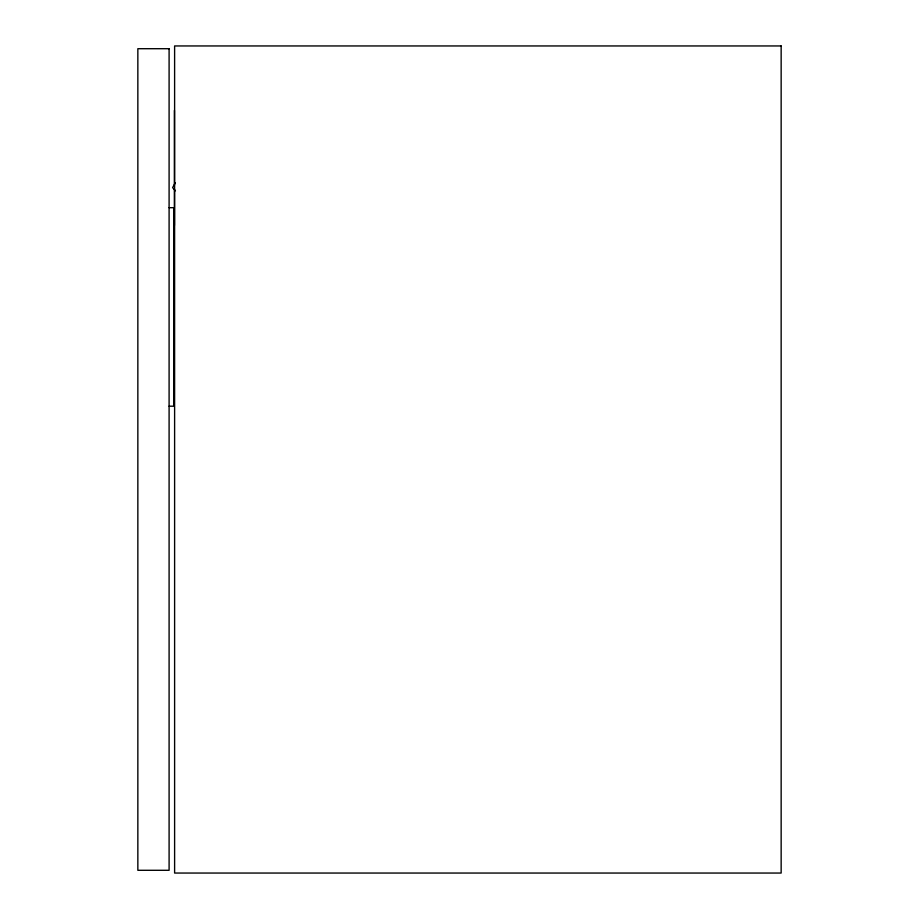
<?xml version="1.0" encoding="UTF-8"?>
<svg xmlns="http://www.w3.org/2000/svg" width="919" height="919" viewBox="0 0 919 919"><rect width="100%" height="100%" fill="white"/><g stroke="black" fill="none" stroke-linecap="round" stroke-linejoin="round"><path stroke-width="1.38" d="M175.334 182.72L172.611 187.614L175.426 190.819M169.096 207.694L173.691 207.694L173.691 406.198L169.096 406.198M174.426 110.395L174.426 185.259M174.426 189.268L174.426 225.454M781.15 45.95L174.61 45.95L174.61 873.05L781.15 873.05L781.15 45.95M169.096 48.707L137.85 48.707L137.85 870.293L169.096 870.293L169.096 48.707"/></g></svg>
